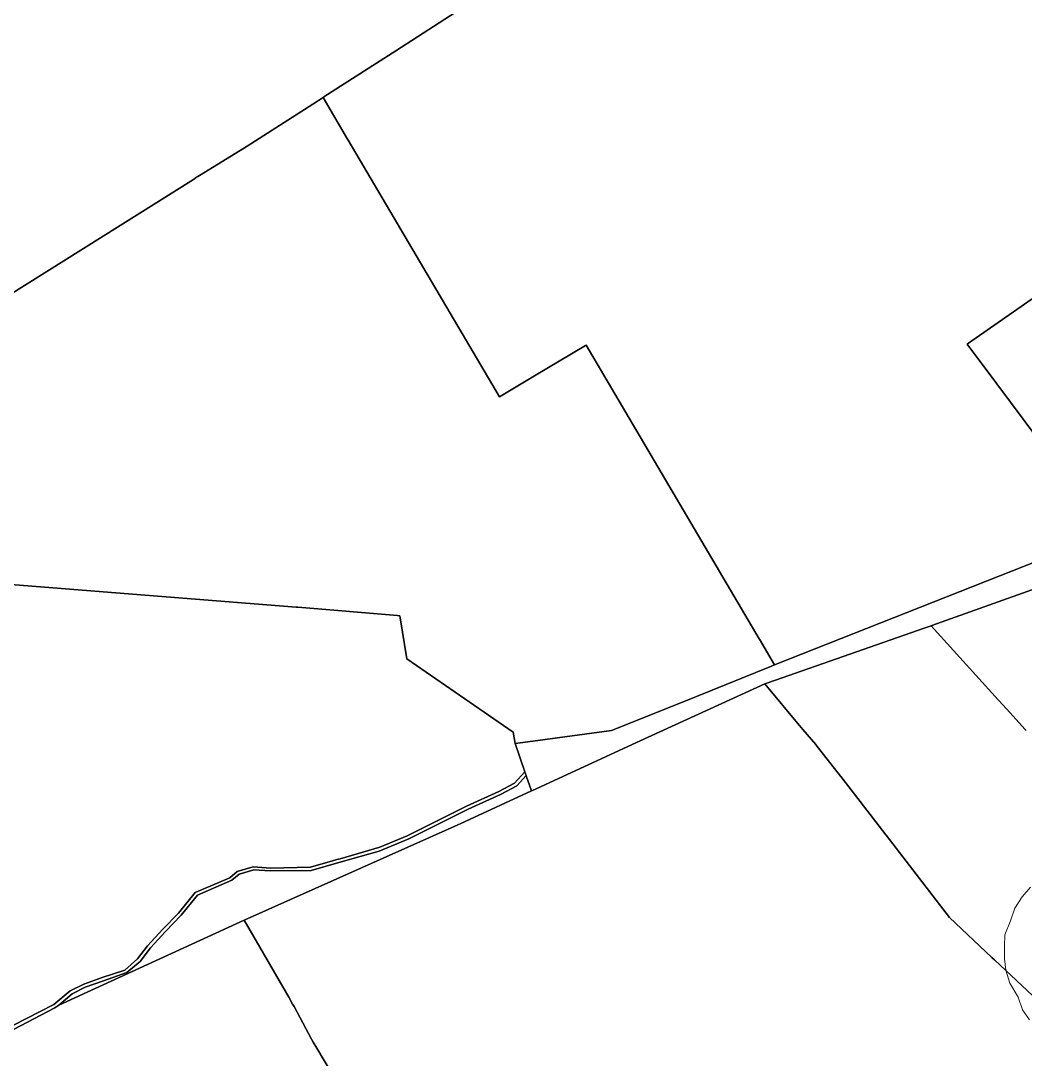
# Model space of a CAD drawing. Header units: metres. Extents: x 3 to 1005126, y 39 to 4383651.
# Drawn here: x 479016 to 479920, y 4363319 to 4364253 of the extents above; entities that cross this region are included whole.
import ezdxf

# ---------------------------------------------------------------- set-up
doc = ezdxf.new("R2010")
doc.units = ezdxf.units.M
doc.header["$MEASUREMENT"] = 0
doc.layers.add('Habitats_5_km_Cala_Blava', color=7, linetype='Continuous', lineweight=9, true_color=0xe7f7d0)
doc.layers.add('TM_Llucmajor', color=7, linetype='Continuous')

msp = doc.modelspace()

# ---------------------------------------------------------------- linework, layer by layer
at = {"layer": 'Habitats_5_km_Cala_Blava'}
msp.add_lwpolyline([(479923.34, 4363354.8), (479917.07, 4363363.75), (479913.35, 4363375.22), (479905.84, 4363387.99), (479902.13, 4363399.47), (479900.95, 4363409.64), (479901.05, 4363421.08), (479901.15, 4363431.25), (479906.35, 4363443.91), (479910.26, 4363455.32), (479916.71, 4363465.43), (479924.42, 4363474.26)], dxfattribs=at)
at = {"layer": 'TM_Llucmajor', "linetype": 'Continuous', "flags": 128}
for points in [[(478889.73, 4363934.23), (478958.42, 4364123.63), (478982.1, 4364188.89), (478982.93, 4364191.46), (478984.2, 4364194.97), (478985.13, 4364197.51), (479059.89, 4364403.62), (479064.5, 4364401.97), (479424.14, 4364272.77), (479416.76, 4364267.65), (479413.35, 4364265.28), (479411.95, 4364264.31), (479353.45, 4364226.49), (479336.04, 4364215.23), (479288.77, 4364184.92), (479288.03, 4364184.45), (479278.88, 4364178.58), (479219.77, 4364140.67), (479178.33, 4364115.27), (479175.44, 4364113.5), (479175.35, 4364113.44), (479174.17, 4364112.72), (479171.34, 4364110.82), (478889.73, 4363934.23)], [(479050.39, 4363368.15), (479062.33, 4363378.37), (479074.13, 4363384.27), (479090.57, 4363390.07), (479111.61, 4363397.29), (479123.34, 4363407.35), (479132.66, 4363419.51), (479146.24, 4363434.44), (479160.39, 4363448.97), (479175.02, 4363467.09), (479205.93, 4363480.4), (479212.44, 4363485.79), (479225.61, 4363489.71), (479240.48, 4363488.91), (479277.43, 4363489.25), (479304.39, 4363496.95), (479338.35, 4363506.68), (479365.08, 4363517.66), (479418.53, 4363544.4), (479447.52, 4363557.48), (479462.22, 4363565.35), (479470.6, 4363574.55), (479470.71, 4363574.26), (479475.33, 4363560.75), (479415.77, 4363533.17), (479415.11, 4363532.86), (479406.02, 4363528.81), (479217.06, 4363444.6), (479050.39, 4363368.15)]]:
    msp.add_lwpolyline(points, close=True, dxfattribs=at)
for points in [[(480003.67, 4363796.35), (479694.09, 4363674.17), (479680.53, 4363697.15), (479680.29, 4363697.56), (479524.49, 4363961.58), (479524.01, 4363961.29), (479478.15, 4363934.19), (479446.61, 4363915.23), (479310.64, 4364146.06), (479310.03, 4364147.09), (479310.03, 4364147.09), (479288.03, 4364184.45), (479288.77, 4364184.92), (479336.04, 4364215.23), (479353.45, 4364226.49), (479411.95, 4364264.31)], [(478889.73, 4363934.23), (479171.34, 4364110.82), (479174.17, 4364112.72), (479175.35, 4364113.44), (479175.44, 4364113.5), (479178.33, 4364115.27), (479219.77, 4364140.67), (479278.88, 4364178.58), (479288.03, 4364184.45), (479310.03, 4364147.09), (479310.64, 4364146.06), (479446.61, 4363915.23), (479478.15, 4363934.19), (479524.01, 4363961.29), (479524.49, 4363961.58), (479680.29, 4363697.56), (479680.53, 4363697.15), (479694.09, 4363674.17), (479691.59, 4363673.18), (479691.21, 4363673.03), (479623.77, 4363645.8), (479551.38, 4363616.7), (479547.32, 4363615.07), (479481.27, 4363606.13), (479460.76, 4363603.34), (479458.92, 4363613.58), (479363.35, 4363679.68), (479357.32, 4363716.36), (479356.95, 4363718.29), (479355.08, 4363718.38), (479265.42, 4363725.89), (479263.7, 4363726.03), (478939.15, 4363751.77)], [(479942.16, 4363862.14), (479894.05, 4363927.03), (479867.45, 4363962.64), (479868.44, 4363963.33), (480077.05, 4364108.48)], [(480077.05, 4364108.48), (479868.44, 4363963.33), (479867.45, 4363962.64), (479894.05, 4363927.03), (479942.16, 4363862.14)], [(479980.98, 4363761.53), (479835.54, 4363709.62), (479834.88, 4363709.38), (479828.68, 4363707.21), (479694.95, 4363660.35), (479685.2, 4363656.93), (479573.35, 4363605.8), (479573.25, 4363605.76), (479476.44, 4363561.26), (479475.33, 4363560.75), (479470.71, 4363574.26), (479470.6, 4363574.55), (479469.59, 4363577.55), (479469.47, 4363577.86), (479469.47, 4363577.86), (479460.76, 4363603.34), (479481.27, 4363606.13), (479547.32, 4363615.07), (479551.38, 4363616.7), (479623.77, 4363645.8), (479691.21, 4363673.03), (479691.59, 4363673.18), (479694.09, 4363674.17), (480003.67, 4363796.35)], [(479920.45, 4363615.02), (479919.54, 4363616.02), (479905.81, 4363631.16), (479896.18, 4363641.79), (479895.34, 4363642.72), (479895.34, 4363642.72), (479834.88, 4363709.38), (479835.54, 4363709.62), (479980.98, 4363761.53)], [(478939.15, 4363751.77), (479263.7, 4363726.03), (479265.42, 4363725.89), (479355.08, 4363718.38), (479356.95, 4363718.29), (479357.32, 4363716.36), (479363.35, 4363679.68), (479458.92, 4363613.58), (479460.76, 4363603.34), (479469.47, 4363577.86), (479460.3, 4363567.74), (479446.15, 4363560.18), (479417.1, 4363547.06), (479363.69, 4363520.34), (479339.03, 4363510.2), (479303.25, 4363499.74), (479300.52, 4363498.96), (479296.61, 4363497.86), (479276.7, 4363492.19), (479240.63, 4363491.38), (479225.2, 4363492.38), (479210.69, 4363488.36), (479204.14, 4363482.64), (479173.04, 4363469.45), (479158.01, 4363450.82), (479143.91, 4363436.35), (479130.23, 4363421.43), (479121.17, 4363409.61), (479109.8, 4363399.62), (479089.36, 4363392.95), (479072.86, 4363387), (479060.48, 4363380.81), (479045.84, 4363368.73), (478996.96, 4363343.64)], [(479964.91, 4363340.35), (479892.18, 4363408.66), (479891.94, 4363408.89), (479889.63, 4363411.07), (479851.46, 4363446.91), (479794.41, 4363520.83), (479794.06, 4363521.28), (479791.1, 4363525.13), (479762.97, 4363561.66), (479753.8, 4363573.58), (479753.49, 4363573.97), (479731.52, 4363601.82), (479731.07, 4363602.36), (479719.48, 4363616.14), (479716.56, 4363619.62), (479716.28, 4363619.95), (479716.28, 4363619.95), (479685.2, 4363656.93), (479694.95, 4363660.35), (479828.68, 4363707.21), (479834.88, 4363709.38), (479895.34, 4363642.72), (479896.18, 4363641.79), (479905.81, 4363631.16), (479919.54, 4363616.02), (479920.45, 4363615.02)], [(479314.44, 4363275.46), (479282.38, 4363329.35), (479279.12, 4363334.83), (479277.71, 4363337.44), (479261.93, 4363366.74), (479261.38, 4363367.69), (479260.61, 4363369.03), (479257.07, 4363375.16), (479257.07, 4363375.16), (479217.06, 4363444.6), (479406.02, 4363528.81), (479415.11, 4363532.86), (479415.77, 4363533.17), (479475.33, 4363560.75), (479476.44, 4363561.26), (479573.25, 4363605.76), (479573.35, 4363605.8), (479685.2, 4363656.93), (479716.28, 4363619.95), (479716.56, 4363619.62), (479719.48, 4363616.14), (479731.07, 4363602.36), (479731.52, 4363601.82), (479753.49, 4363573.97), (479753.8, 4363573.58), (479762.97, 4363561.66), (479791.1, 4363525.13), (479794.06, 4363521.28), (479794.41, 4363520.83), (479851.46, 4363446.91), (479889.63, 4363411.07), (479891.94, 4363408.89), (479892.18, 4363408.66), (479964.91, 4363340.35)], [(478996.96, 4363343.64), (479045.84, 4363368.73), (479060.48, 4363380.81), (479072.86, 4363387), (479089.36, 4363392.95), (479109.8, 4363399.62), (479121.17, 4363409.61), (479130.23, 4363421.43), (479143.91, 4363436.35), (479158.01, 4363450.82), (479173.04, 4363469.45), (479204.14, 4363482.64), (479210.69, 4363488.36), (479225.2, 4363492.38), (479240.63, 4363491.38), (479276.7, 4363492.19), (479296.61, 4363497.86), (479300.52, 4363498.96), (479303.25, 4363499.74), (479339.03, 4363510.2), (479363.69, 4363520.34), (479417.1, 4363547.06), (479446.15, 4363560.18), (479460.3, 4363567.74), (479469.47, 4363577.86), (479469.59, 4363577.55), (479470.6, 4363574.55), (479462.22, 4363565.35), (479447.52, 4363557.48), (479418.53, 4363544.4), (479365.08, 4363517.66), (479338.35, 4363506.68), (479304.39, 4363496.95), (479277.43, 4363489.25), (479240.48, 4363488.91), (479225.61, 4363489.71), (479212.44, 4363485.79), (479205.93, 4363480.4), (479175.02, 4363467.09), (479160.39, 4363448.97), (479146.24, 4363434.44), (479132.66, 4363419.51), (479123.34, 4363407.35), (479111.61, 4363397.29), (479090.57, 4363390.07), (479074.13, 4363384.27), (479062.33, 4363378.37), (479050.39, 4363368.15), (479047.68, 4363366.31), (479046.67, 4363365.78), (478996.68, 4363339.67)], [(478949.88, 4363317.71), (478996.68, 4363339.67), (479046.67, 4363365.78), (479047.68, 4363366.31), (479050.39, 4363368.15), (479217.06, 4363444.6), (479257.07, 4363375.16), (479260.61, 4363369.03), (479261.38, 4363367.69), (479261.93, 4363366.74), (479277.71, 4363337.44), (479279.12, 4363334.83), (479282.38, 4363329.35), (479314.44, 4363275.46)]]:
    msp.add_lwpolyline(points, dxfattribs=at)

doc.saveas('drawing.dxf')
